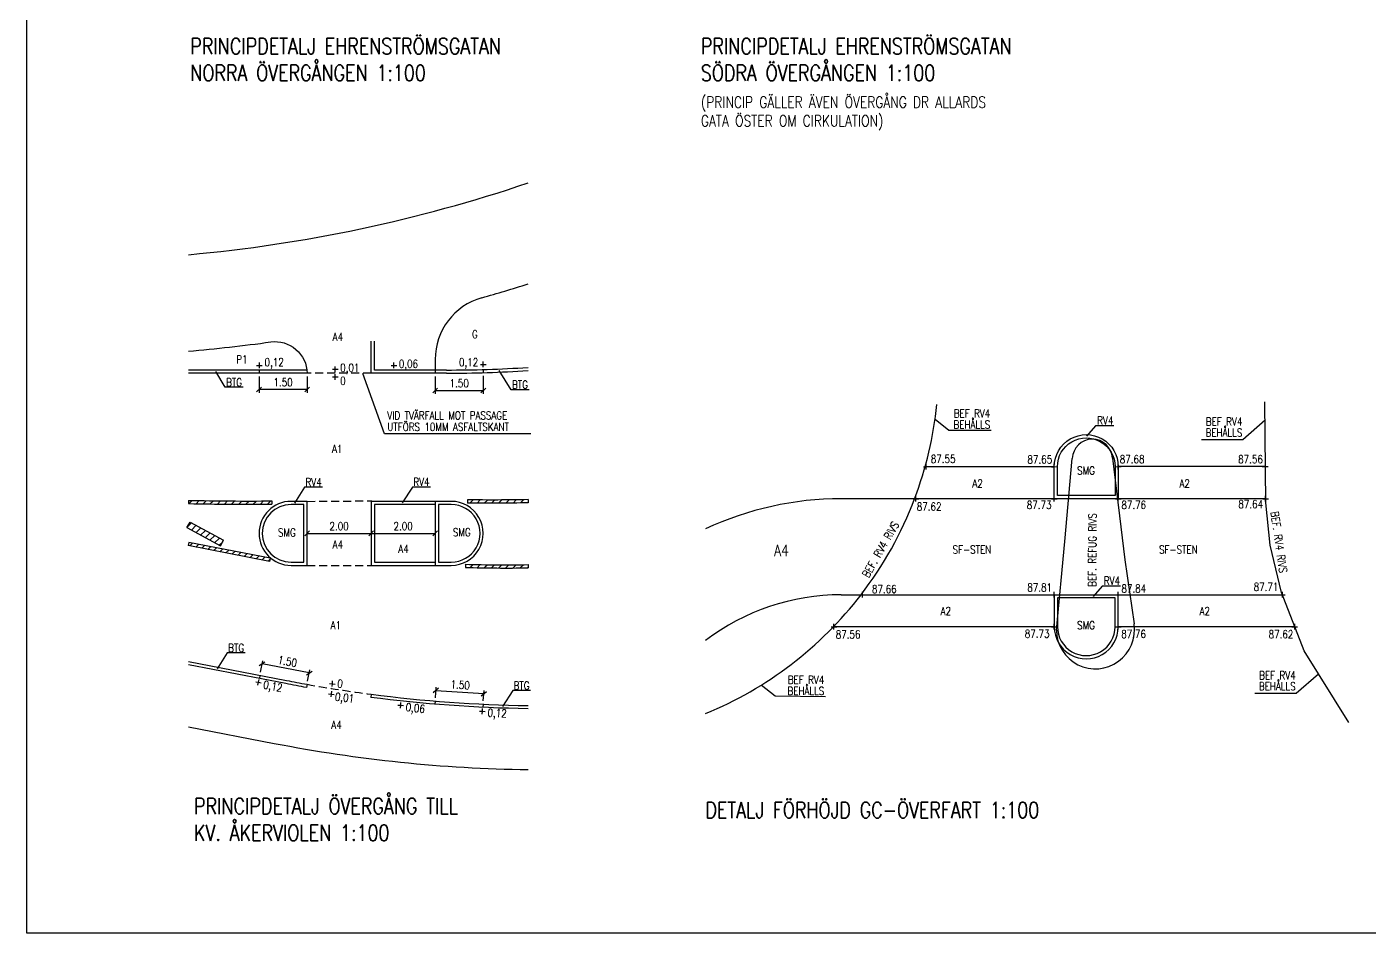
# Model space of a CAD drawing. Header units: metres. Extents: x 148130 to 148867, y 6395392 to 6395652.
# Drawn here: x 148725.12 to 148767.03, y 6395466.87 to 6395495.17 of the extents above; entities that cross this region are included whole.
import ezdxf

# ---------------------------------------------------------------- set-up
doc = ezdxf.new("R2010")
doc.units = ezdxf.units.M
doc.linetypes.add('DASHED', pattern=[0.75, 0.5, -0.25])
doc.layers.add('M-DETALJ', color=3, linetype='Continuous')
doc.layers.add('M-PLUSHÖJD-XXX', color=1, linetype='Continuous')
doc.layers.add('M-RUTA-500', color=7, linetype='Continuous', plot=False)
doc.styles.add('SIMPLEX8', font='simplex.shx', dxfattribs={"width": 0.8})
pattern_1 = [(45, (205.36539, 32.92396), (-0.1122532015134, 0.1122532015134), [])]

# ---------------------------------------------------------------- blocks, each defined once
blk = doc.blocks.new('PLUSHÖJD')
at = {"color": 0, "ltscale": 0.3}
for p, q in [((-0.175, 0), (0, 0)), ((0, 0), (0, 0.175)), ((0, -0.175), (0, 0)), ((0, 0), (0.175, 0))]:
    blk.add_line(p, q, dxfattribs=at)
at = {"color": 0, "style": 'SIMPLEX8', "width": 0.8}
blk.add_attdef('NIVÅ', (0.302, -0.244), '', height=0.5, dxfattribs=at)
blk = doc.blocks.new('_OBLIQUE')
at = {"color": 0, "linetype": 'ByBlock'}
blk.add_line((-0.5, -0.5), (0.5, 0.5), dxfattribs=at)

msp = doc.modelspace()

# ---------------------------------------------------------------- hatches: boundary and pattern name
at = {"layer": 'M-DETALJ'}
h = msp.add_hatch(dxfattribs=at)
h.set_pattern_fill('ANSI31', color=13, scale=0.05)
h.set_pattern_definition(pattern_1)
h.paths.add_polyline_path([(148732.768, 6395480.367, -0.007229), (148730.165, 6395480.384), (148730.163, 6395480.284, 0.007229), (148732.768, 6395480.267)])
h.paths.add_polyline_path([(148730.212, 6395479.708), (148730.116, 6395479.532), (148731.162, 6395478.961), (148731.258, 6395479.137)])
h.paths.add_polyline_path([(148730.173, 6395479.068), (148730.154, 6395478.97), (148732.697, 6395478.478), (148732.716, 6395478.576)])
h = msp.add_hatch(dxfattribs=at)
h.set_pattern_fill('ANSI31', color=13, scale=0.05)
h.set_pattern_definition(pattern_1)
h.paths.add_polyline_path([(148740.766, 6395480.408, -0.009895), (148738.874, 6395480.402), (148738.873, 6395480.302, 0.009895), (148740.769, 6395480.308)])
h.paths.add_polyline_path([(148740.767, 6395478.377, -0.010433), (148738.813, 6395478.389), (148738.81, 6395478.289, 0.010433), (148740.768, 6395478.277)])

# ---------------------------------------------------------------- linework, layer by layer
for p, q in [((148735.867, 6395484.354), (148735.867, 6395485.354)), ((148733.867, 6395484.354), (148730.164, 6395484.354)), ((148738.217, 6395484.354), (148735.867, 6395484.354)), ((148750.547, 6395477.436), (148757.2, 6395477.436)), ((148757.2, 6395477.436), (148759.2, 6395477.437)), ((148759.2, 6395477.437), (148764.328, 6395477.437))]:
    msp.add_line(p, q, dxfattribs=at)
at = {"layer": 'M-DETALJ', "color": 1}
for p, q in [((148735.967, 6395484.454), (148735.967, 6395485.354)), ((148733.86, 6395484.454), (148730.164, 6395484.454)), ((148732.367, 6395484.454), (148732.367, 6395484.354)), ((148732.367, 6395484.254), (148732.367, 6395483.746)), ((148733.867, 6395484.254), (148733.867, 6395483.746)), ((148738.217, 6395484.454), (148735.967, 6395484.454)), ((148737.867, 6395484.254), (148737.867, 6395483.716)), ((148739.367, 6395484.471), (148739.37, 6395484.371)), ((148739.37, 6395484.271), (148739.37, 6395483.716)), ((148733.867, 6395483.846), (148732.367, 6395483.846)), ((148737.867, 6395483.816), (148739.37, 6395483.816)), ((148730.116, 6395479.532), (148730.212, 6395479.708)), ((148731.162, 6395478.961), (148731.258, 6395479.137)), ((148733.867, 6395479.354), (148735.867, 6395479.354)), ((148735.867, 6395479.354), (148737.867, 6395479.354)), ((148732.412, 6395475.02), (148732.48, 6395475.375)), ((148732.393, 6395474.922), (148732.376, 6395474.823)), ((148733.934, 6395474.996), (148732.461, 6395475.277)), ((148733.885, 6395474.739), (148733.953, 6395475.094)), ((148733.867, 6395474.641), (148733.849, 6395474.542)), ((148737.873, 6395474.219), (148737.895, 6395474.548)), ((148735.867, 6395474.332), (148735.854, 6395474.233)), ((148737.867, 6395474.119), (148737.858, 6395474.019)), ((148737.888, 6395474.448), (148739.385, 6395474.35)), ((148739.37, 6395474.121), (148739.392, 6395474.45)), ((148739.364, 6395474.021), (148739.355, 6395473.922))]:
    msp.add_line(p, q, dxfattribs=at)
at = {"layer": 'M-DETALJ', "color": 1, "linetype": 'DASHED', "ltscale": 0.5}
for p, q in [((148735.867, 6395484.354), (148733.867, 6395484.354)), ((148733.867, 6395480.354), (148735.889, 6395480.369)), ((148733.867, 6395478.354), (148735.867, 6395478.354))]:
    msp.add_line(p, q, dxfattribs=at)
at = {"layer": 'M-DETALJ', "color": 1, "ltscale": 0.3}
for p, q in [((148753.114, 6395481.436), (148753.201, 6395481.436)), ((148753.201, 6395481.436), (148753.201, 6395481.524)), ((148753.201, 6395481.436), (148753.289, 6395481.437)), ((148753.201, 6395481.349), (148753.201, 6395481.436)), ((148757.113, 6395481.436), (148757.2, 6395481.436)), ((148757.2, 6395481.436), (148757.2, 6395481.524)), ((148757.2, 6395481.436), (148757.288, 6395481.437)), ((148757.201, 6395481.349), (148757.2, 6395481.436)), ((148759.113, 6395481.436), (148759.2, 6395481.437)), ((148759.2, 6395481.437), (148759.2, 6395481.524)), ((148759.2, 6395481.349), (148759.2, 6395481.437)), ((148759.2, 6395481.437), (148759.288, 6395481.437)), ((148763.708, 6395481.436), (148763.795, 6395481.437)), ((148763.795, 6395481.437), (148763.795, 6395481.524)), ((148763.795, 6395481.349), (148763.795, 6395481.437)), ((148763.795, 6395481.437), (148763.883, 6395481.437)), ((148752.794, 6395480.436), (148752.882, 6395480.436)), ((148752.882, 6395480.436), (148752.882, 6395480.524)), ((148752.882, 6395480.436), (148752.969, 6395480.437)), ((148752.882, 6395480.349), (148752.882, 6395480.436)), ((148757.113, 6395480.436), (148757.2, 6395480.436)), ((148757.201, 6395480.349), (148757.2, 6395480.436)), ((148759.113, 6395480.436), (148759.2, 6395480.437)), ((148759.2, 6395480.437), (148759.2, 6395480.524)), ((148759.2, 6395480.349), (148759.2, 6395480.437)), ((148759.2, 6395480.437), (148759.288, 6395480.437)), ((148763.716, 6395480.436), (148763.803, 6395480.437)), ((148763.803, 6395480.437), (148763.803, 6395480.524)), ((148763.803, 6395480.349), (148763.803, 6395480.437)), ((148763.803, 6395480.437), (148763.891, 6395480.437)), ((148751.125, 6395477.436), (148751.212, 6395477.436)), ((148751.212, 6395477.436), (148751.212, 6395477.524)), ((148751.212, 6395477.349), (148751.212, 6395477.436)), ((148751.212, 6395477.436), (148751.3, 6395477.436)), ((148757.113, 6395477.436), (148757.2, 6395477.436)), ((148757.2, 6395477.436), (148757.2, 6395477.524)), ((148757.2, 6395477.436), (148757.288, 6395477.437)), ((148757.2, 6395477.349), (148757.2, 6395477.436)), ((148759.113, 6395477.436), (148759.2, 6395477.437)), ((148759.2, 6395477.437), (148759.2, 6395477.524)), ((148759.2, 6395477.349), (148759.2, 6395477.437)), ((148759.2, 6395477.437), (148759.288, 6395477.437)), ((148764.241, 6395477.436), (148764.328, 6395477.437)), ((148764.328, 6395477.437), (148764.328, 6395477.524)), ((148764.328, 6395477.349), (148764.328, 6395477.437)), ((148764.328, 6395477.437), (148764.416, 6395477.437)), ((148750.231, 6395476.436), (148750.318, 6395476.436)), ((148750.318, 6395476.436), (148750.318, 6395476.524)), ((148750.318, 6395476.349), (148750.318, 6395476.436)), ((148750.318, 6395476.436), (148750.406, 6395476.436)), ((148757.113, 6395476.436), (148757.2, 6395476.436)), ((148757.2, 6395476.436), (148757.2, 6395476.524)), ((148757.2, 6395476.436), (148757.288, 6395476.437)), ((148757.2, 6395476.349), (148757.2, 6395476.436)), ((148759.113, 6395476.436), (148759.2, 6395476.437)), ((148759.2, 6395476.437), (148759.2, 6395476.524)), ((148759.2, 6395476.349), (148759.2, 6395476.437)), ((148759.2, 6395476.437), (148759.288, 6395476.437)), ((148764.625, 6395476.437), (148764.713, 6395476.437)), ((148764.713, 6395476.437), (148764.712, 6395476.524)), ((148764.713, 6395476.349), (148764.713, 6395476.437)), ((148764.713, 6395476.437), (148764.8, 6395476.437))]:
    msp.add_line(p, q, dxfattribs=at)
at = {"layer": 'M-DETALJ', "color": 3}
msp.add_line((148763.803, 6395480.437), (148750.547, 6395480.436), dxfattribs=at)
at = {"layer": 'M-DETALJ', "ltscale": 0.3}
for q in [(148757.2, 6395480.524), (148757.288, 6395480.437)]:
    msp.add_line((148757.2, 6395480.436), q, dxfattribs=at)
at = {"layer": 'M-DETALJ', "color": 3, "flags": 128}
msp.add_lwpolyline([(148730.164, 6395488.056, 0.059109), (148740.768, 6395490.298)], format="xyb", dxfattribs=at)
at = {"layer": 'M-DETALJ', "color": 1, "flags": 128}
for points in [[(148739.323, 6395486.71, 0.00769), (148740.768, 6395487.142, 0.00769)], [(148730.164, 6395485.044, 0.013174), (148732.73, 6395485.331, -0.450856), (148733.867, 6395484.354)], [(148730.165, 6395480.384, 0.007229), (148732.768, 6395480.367, 0.007229)], [(148740.766, 6395480.408, -0.009895), (148738.874, 6395480.402, -0.009895)], [(148730.163, 6395480.284, 0.007229), (148732.768, 6395480.267, 0.007229)], [(148740.769, 6395480.308, -0.009895), (148738.873, 6395480.302, -0.009895)], [(148738.81, 6395478.289, 0.010433), (148740.768, 6395478.277, 0.010433)], [(148738.813, 6395478.389, 0.010433), (148740.767, 6395478.377, 0.010433)], [(148733.849, 6395474.542, -0.003811), (148733.203, 6395474.662), (148730.164, 6395475.253)], [(148740.768, 6395473.877, -0.028601), (148735.854, 6395474.233)]]:
    msp.add_lwpolyline(points, format="xyb", dxfattribs=at)
for points in [[(148737.867, 6395484.786), (148737.867, 6395484.454)], [(148731.869, 6395483.914), (148731.308, 6395483.914), (148731.02, 6395484.406)], [(148740.85, 6395482.459), (148736.28, 6395482.459), (148735.607, 6395484.351)], [(148737.867, 6395484.454), (148737.867, 6395484.354)], [(148740.8, 6395483.841), (148740.239, 6395483.841), (148739.862, 6395484.441)], [(148759.06, 6395482.713), (148758.487, 6395482.713), (148758.21, 6395482.386)], [(148734.35, 6395480.795), (148733.79, 6395480.795), (148733.473, 6395480.298)], [(148737.718, 6395480.801), (148737.157, 6395480.801), (148736.841, 6395480.304)], [(148730.165, 6395480.384), (148730.163, 6395480.284)], [(148732.768, 6395480.367), (148732.768, 6395480.267)], [(148738.874, 6395480.402), (148738.873, 6395480.302)], [(148740.766, 6395480.408), (148740.769, 6395480.308)], [(148737.867, 6395480.254), (148735.967, 6395480.254), (148735.967, 6395478.454), (148737.867, 6395478.454)], [(148730.116, 6395479.532), (148731.162, 6395478.961)], [(148730.212, 6395479.708), (148731.258, 6395479.137)], [(148730.173, 6395479.068), (148730.154, 6395478.97)], [(148732.697, 6395478.478), (148730.154, 6395478.97)], [(148732.716, 6395478.576), (148730.173, 6395479.068)], [(148732.716, 6395478.576), (148732.697, 6395478.478)], [(148738.813, 6395478.389), (148738.81, 6395478.289)], [(148740.767, 6395478.377), (148740.768, 6395478.277)], [(148759.271, 6395477.708), (148758.698, 6395477.708), (148758.42, 6395477.381)], [(148731.935, 6395475.622), (148731.374, 6395475.622), (148731.058, 6395475.125)], [(148740.848, 6395474.445), (148740.288, 6395474.445), (148739.971, 6395473.949)]]:
    msp.add_lwpolyline(points, dxfattribs=at)
at = {"layer": 'M-DETALJ', "flags": 128}
for points in [[(148738.217, 6395484.354, 0.015955), (148740.768, 6395484.436, 0.015955)], [(148733.867, 6395478.354), (148733.867, 6395480.354), (148733.367, 6395480.354, 1), (148733.367, 6395478.354), (148733.867, 6395478.354)], [(148738.367, 6395478.354, 1.000015), (148738.367, 6395480.354), (148737.867, 6395480.354), (148737.867, 6395478.354), (148738.367, 6395478.354)], [(148757.2, 6395477.436), (148757.2, 6395476.437, 1.000051), (148759.2, 6395476.437), (148759.2, 6395477.437)]]:
    msp.add_lwpolyline(points, format="xyb", dxfattribs=at)
at = {"layer": 'M-DETALJ', "color": 13, "flags": 128}
for points in [[(148766.405, 6395473.45), (148765.001, 6395475.685), (148764.299, 6395477.512), (148763.939, 6395478.985), (148763.804, 6395480.312), (148763.779, 6395483.46)], [(148757.266, 6395476.328), (148757.529, 6395479.096), (148757.764, 6395481.691)], [(148759.015, 6395481.702), (148759.409, 6395478.527), (148759.695, 6395476.53)]]:
    msp.add_lwpolyline(points, dxfattribs=at)
at = {"layer": 'M-DETALJ', "color": 1}
for points in [[(148755.235, 6395482.564), (148753.912, 6395482.564), (148753.479, 6395482.909)], [(148761.797, 6395482.287), (148763.088, 6395482.287), (148763.783, 6395482.894)], [(148763.463, 6395474.365), (148764.754, 6395474.365), (148765.449, 6395474.972)], [(148750.052, 6395474.246), (148748.481, 6395474.269), (148748.048, 6395474.614)]]:
    msp.add_lwpolyline(points, dxfattribs=at)
at = {"layer": 'M-DETALJ', "flags": 128}
msp.add_lwpolyline([(148757.2, 6395480.436), (148757.2, 6395481.436, -1.000051), (148759.2, 6395481.437), (148759.2, 6395480.437)], format="xyb", close=True, dxfattribs=at)
at = {"layer": 'M-DETALJ', "color": 1, "flags": 128}
for points in [[(148757.3, 6395480.536), (148757.3, 6395481.436, -1.000054), (148759.1, 6395481.437), (148759.1, 6395480.537)], [(148733.767, 6395478.454), (148733.767, 6395480.254), (148733.367, 6395480.254, 1), (148733.367, 6395478.454)], [(148738.367, 6395478.454, 1.000005), (148738.367, 6395480.254), (148737.967, 6395480.254), (148737.967, 6395478.454)], [(148757.3, 6395477.336), (148757.3, 6395476.437, 1.000048), (148759.1, 6395476.437), (148759.1, 6395477.337)]]:
    msp.add_lwpolyline(points, format="xyb", close=True, dxfattribs=at)
at = {"layer": 'M-DETALJ', "flags": 128}
for points in [[(148757.2, 6395481.436), (148753.201, 6395481.436)], [(148763.795, 6395481.437), (148759.2, 6395481.437)], [(148737.867, 6395480.354), (148735.867, 6395480.354), (148735.867, 6395478.354), (148737.867, 6395478.354)], [(148757.2, 6395476.436), (148750.318, 6395476.436)], [(148764.713, 6395476.437), (148759.2, 6395476.437)], [(148730.164, 6395475.355), (148733.222, 6395474.761)], [(148730.164, 6395473.317), (148732.841, 6395472.797)]]:
    msp.add_lwpolyline(points, dxfattribs=at)
at = {"layer": 'M-DETALJ', "color": 1}
for centre, radius, start, end in [((148739.867, 6395484.786), 2, 105.7599, 180), ((148738.216, 6395524.354), 39.9, 270.0009, 273.6664)]:
    msp.add_arc(centre, radius, start, end, dxfattribs=at)
at = {"layer": 'M-DETALJ', "color": 13}
for centre, radius, start, end in [((148741.866, 6395484.587), 11.733, 339.2842, 354.0804), ((148758.39, 6395481.667), 0.626, 3.2094, 177.8043), ((148741.866, 6395484.587), 11.733, 322.4526, 339.2842), ((148741.866, 6395484.587), 11.733, 292.2655, 322.4526), ((148758.487, 6395476.346), 1.221, 180.843, 8.66)]:
    msp.add_arc(centre, radius, start, end, dxfattribs=at)
at = {"layer": 'M-DETALJ'}
for centre, radius, start, end in [((148750.547, 6395470.436), 10, 90.0017, 115.0577), ((148750.547, 6395470.436), 7, 90.0017, 127.232), ((148741.419, 6395516.972), 43, 259.0103, 259.8837), ((148741.419, 6395516.972), 43, 262.5804, 269.1313), ((148741.419, 6395516.972), 45, 259.0103, 269.1699)]:
    msp.add_arc(centre, radius, start, end, dxfattribs=at)
at = {"layer": 'M-DETALJ', "color": 1, "linetype": 'DASHED', "ltscale": 0.5}
msp.add_arc((148741.419, 6395516.972), 43, 259.8837, 262.5804, dxfattribs=at)
at = {"layer": 'M-RUTA-500'}
for points in [[(148725.115, 6395478.068), (148725.115, 6395521.271), (148802.215, 6395521.271), (148802.215, 6395478.068)], [(148784.215, 6395478.068), (148784.215, 6395466.871), (148725.115, 6395466.871), (148725.115, 6395478.068)]]:
    msp.add_lwpolyline(points, dxfattribs=at)

# ---------------------------------------------------------------- block references
at = {"layer": 'M-DETALJ', "color": 1, "xscale": 0.15, "yscale": 0.15, "zscale": 0.15}
for p, rotation in [((148732.367, 6395483.846), 180), ((148737.867, 6395483.816), 180), ((148733.867, 6395479.354), 180.0004367585809), ((148735.867, 6395479.354), 0.0004367585808978588), ((148735.867, 6395479.354), 180), ((148732.461, 6395475.277), 169.2012960448029), ((148733.934, 6395474.996), 349.2012960448029), ((148737.888, 6395474.448), 176.2601647878581), ((148739.385, 6395474.35), 356.2601647878581)]:
    msp.add_blockref('_OBLIQUE', p, dxfattribs=dict(at, rotation=rotation))
for p in [(148733.867, 6395483.846), (148739.37, 6395483.816), (148737.867, 6395479.354)]:
    msp.add_blockref('_OBLIQUE', p, dxfattribs=at)
at = {"layer": 'M-PLUSHÖJD-XXX'}
ref = msp.add_blockref('PLUSHÖJD', (148732.376, 6395484.6), dxfattribs=dict(at, xscale=0.4999999999999997, yscale=0.4999999999999997, zscale=0.4999999999999997))
ref.add_attrib('NIVÅ', '0,12', (148732.539, 6395484.573), dxfattribs={"layer": '0', "height": 0.25, "rotation": 360, "style": 'SIMPLEX8', "width": 0.8})
ref = msp.add_blockref('PLUSHÖJD', (148734.747, 6395484.477), dxfattribs=dict(at, xscale=0.5, yscale=0.5, zscale=0.5))
ref.add_attrib('NIVÅ', '0,01', (148734.902, 6395484.401), dxfattribs={"layer": '0', "height": 0.25, "rotation": 360, "style": 'SIMPLEX8', "width": 0.8})
ref = msp.add_blockref('PLUSHÖJD', (148736.579, 6395484.598), dxfattribs=dict(at, xscale=0.5, yscale=0.5, zscale=0.5))
ref.add_attrib('NIVÅ', '0,06', (148736.733, 6395484.522), dxfattribs={"layer": '0', "height": 0.25, "rotation": 360, "style": 'SIMPLEX8', "width": 0.8})
ref = msp.add_blockref('PLUSHÖJD', (148739.367, 6395484.629), dxfattribs=dict(at, xscale=0.4999999999999997, yscale=0.4999999999999997, zscale=0.4999999999999997))
ref.add_attrib('NIVÅ', '0,12', (148738.611, 6395484.572), dxfattribs={"layer": '0', "height": 0.25, "rotation": 360, "style": 'SIMPLEX8', "width": 0.8})
ref = msp.add_blockref('PLUSHÖJD', (148734.747, 6395484.24), dxfattribs=dict(at, xscale=0.5, yscale=0.5, zscale=0.5))
ref.add_attrib('NIVÅ', '0', (148734.902, 6395483.992), dxfattribs={"layer": '0', "height": 0.25, "rotation": 360, "style": 'SIMPLEX8', "width": 0.8})
ref = msp.add_blockref('PLUSHÖJD', (148732.35, 6395474.703), dxfattribs=dict(at, xscale=0.4999999999999994, yscale=0.4999999999999994, zscale=0.4999999999999994, rotation=348.9430878933588))
ref.add_attrib('NIVÅ', '0,12', (148732.479, 6395474.515), dxfattribs={"layer": '0', "height": 0.25, "rotation": 348.9431, "style": 'SIMPLEX8', "width": 0.8})
ref = msp.add_blockref('PLUSHÖJD', (148734.656, 6395474.658), dxfattribs=dict(at, xscale=0.5, yscale=0.5, zscale=0.5, rotation=353.7264028666538))
ref.add_attrib('NIVÅ', '0', (148734.799, 6395474.547), dxfattribs={"layer": '0', "height": 0.25, "rotation": 353.7264, "style": 'SIMPLEX8', "width": 0.8})
ref = msp.add_blockref('PLUSHÖJD', (148734.625, 6395474.336), dxfattribs=dict(at, xscale=0.5, yscale=0.5, zscale=0.5, rotation=353.7264028666538))
ref.add_attrib('NIVÅ', '0,01', (148734.726, 6395474.134), dxfattribs={"layer": '0', "height": 0.25, "rotation": 353.7264, "style": 'SIMPLEX8', "width": 0.8})
ref = msp.add_blockref('PLUSHÖJD', (148736.79, 6395473.985), dxfattribs=dict(at, xscale=0.4999999999999999, yscale=0.4999999999999999, zscale=0.4999999999999999, rotation=353.8173325077089))
ref.add_attrib('NIVÅ', '0,06', (148736.935, 6395473.809), dxfattribs={"layer": '0', "height": 0.25, "rotation": 353.8173, "style": 'SIMPLEX8', "width": 0.8})
ref = msp.add_blockref('PLUSHÖJD', (148739.342, 6395473.8), dxfattribs=dict(at, xscale=0.4999999999999993, yscale=0.4999999999999993, zscale=0.4999999999999993, rotation=357.1329133249631))
ref.add_attrib('NIVÅ', '0,12', (148739.497, 6395473.633), dxfattribs={"layer": '0', "height": 0.25, "rotation": 357.1329, "style": 'SIMPLEX8', "width": 0.8})

# ---------------------------------------------------------------- texts
at = {"layer": 'M-DETALJ', "color": 1, "style": 'SIMPLEX8', "width": 0.8}
for s, p in [('A4', (148734.664, 6395485.367)), ('G', (148739.017, 6395485.448)), ('P1', (148731.656, 6395484.66)), ('BTG', (148731.337, 6395483.946)), ('BTG', (148740.267, 6395483.873)), ('VID TVÄRFALL MOT PASSAGE', (148736.373, 6395482.913)), ('UTFÖRS 10MM ASFALTSKANT', (148736.373, 6395482.552)), ('RV4', (148758.541, 6395482.756)), ('A1', (148734.645, 6395481.867)), ('SMG', (148757.914, 6395481.189)), ('RV4', (148733.818, 6395480.827)), ('RV4', (148737.186, 6395480.833)), ('A2', (148754.643, 6395480.785)), ('A2', (148761.109, 6395480.785)), ('SMG', (148732.957, 6395479.256)), ('SMG', (148738.419, 6395479.264)), ('A4', (148734.664, 6395478.886)), ('A4', (148736.716, 6395478.744)), ('SF-STEN', (148754.025, 6395478.722)), ('SF-STEN', (148760.472, 6395478.722)), ('RV4', (148758.751, 6395477.752)), ('A2', (148753.652, 6395476.802)), ('A2', (148761.74, 6395476.802)), ('A1', (148734.601, 6395476.361)), ('SMG', (148757.914, 6395476.361)), ('BTG', (148731.403, 6395475.654)), ('BTG', (148740.316, 6395474.477)), ('A4', (148734.623, 6395473.252))]:
    msp.add_text(s, height=0.25, dxfattribs=at).set_placement(p)
at = {"layer": 'M-DETALJ', "color": 1, "ltscale": 0.3, "style": 'SIMPLEX8', "width": 0.8}
for s, p in [('87.55', (148753.347, 6395481.551)), ('87.65', (148756.364, 6395481.537)), ('87.68', (148759.247, 6395481.544)), ('87.56', (148762.945, 6395481.541)), ('87.73', (148756.344, 6395480.115)), ('87.76', (148759.297, 6395480.116)), ('87.64', (148762.949, 6395480.142)), ('87.62', (148752.908, 6395480.063)), ('87.66', (148751.507, 6395477.489)), ('87.81', (148756.359, 6395477.537)), ('87.84', (148759.3, 6395477.503)), ('87.71', (148763.428, 6395477.559)), ('87.56', (148750.377, 6395476.071)), ('87.73', (148756.281, 6395476.095)), ('87.76', (148759.293, 6395476.086)), ('87.62', (148763.895, 6395476.077))]:
    msp.add_text(s, height=0.25, rotation=0.1354, dxfattribs=at).set_placement(p)
at = {"layer": 'M-DETALJ', "color": 1, "style": 'SIMPLEX8', "width": 0.8}
for s, rotation, p in [('BEF. REFUG RIVS', 89.9011, (148758.513, 6395477.686)), ('BEF. RV4 RIVS', 278.272, (148763.955, 6395480.022)), ('BEF. RV4 RIVS', 60.1057, (148751.403, 6395477.95))]:
    msp.add_text(s, height=0.25, rotation=rotation, dxfattribs=at).set_placement(p)
at = {"layer": 'M-DETALJ', "style": 'SIMPLEX8', "width": 0.8}
msp.add_text('A4', height=0.35, dxfattribs=at).set_placement((148748.454, 6395478.646))
at = {"layer": 'M-DETALJ', "color": 7, "style": 'SIMPLEX8', "width": 0.8}
msp.add_text('DETALJ FÖRHÖJD GC-ÖVERFART 1:100', height=0.5, dxfattribs=at).set_placement((148746.308, 6395470.465))
at = {"layer": 'M-DETALJ', "color": 7, "char_height": 0.5, "width": 19.80952, "attachment_point": 1, "style": 'SIMPLEX8'}
for s, insert in [('PRINCIPDETALJ EHRENSTRÖMSGATAN\\PNORRA ÖVERGÅNGEN 1:100', (148730.22, 6395494.815)), ('PRINCIPDETALJ EHRENSTRÖMSGATAN\\PSÖDRA ÖVERGÅNGEN 1:100', (148746.165, 6395494.815)), ('PRINCIPDETALJ ÖVERGÅNG TILL\\PKV. ÅKERVIOLEN 1:100', (148730.336, 6395471.089))]:
    msp.add_mtext(s, dxfattribs=dict(at, insert=insert))
at = {"layer": 'M-DETALJ', "color": 3, "insert": (148746.165, 6395492.994), "char_height": 0.35, "width": 17.26667, "attachment_point": 1, "style": 'SIMPLEX8'}
msp.add_mtext('(PRINCIP GÄLLER ÄVEN ÖVERGÅNG DR ALLARDS\\PGATA ÖSTER OM CIRKULATION)', dxfattribs=at)
at = {"layer": 'M-DETALJ', "color": 1, "char_height": 0.25, "style": 'SIMPLEX8'}
for s, insert, attachment_point in [('\\A1;1.50', (148733.117, 6395484.071), 5), ('\\A1;1.50', (148738.618, 6395484.041), 5), ('BEHÅLLS', (148755.202, 6395482.625), 9), ('BEF RV4', (148755.202, 6395482.975), 9), ('BEF RV4', (148763.075, 6395482.718), 9), ('BEHÅLLS', (148763.075, 6395482.376), 9), ('\\A1;2.00', (148736.867, 6395479.579), 5), ('BEF RV4', (148750.019, 6395474.657), 9), ('BEF RV4', (148764.741, 6395474.796), 9), ('BEHÅLLS', (148750.019, 6395474.307), 9), ('BEHÅLLS', (148764.741, 6395474.454), 9)]:
    msp.add_mtext(s, dxfattribs=dict(at, insert=insert, attachment_point=attachment_point))
at = {"layer": 'M-DETALJ', "color": 1, "char_height": 0.25, "attachment_point": 5, "style": 'SIMPLEX8'}
for s, insert, rotation in [('\\A1;2.00', (148734.867, 6395479.579), 0.0004), ('\\A1;1.50', (148733.254, 6395475.355), 349.2013), ('\\A1;1.50', (148738.651, 6395474.623), 356.2602)]:
    msp.add_mtext(s, dxfattribs=dict(at, insert=insert, rotation=rotation))

doc.saveas('drawing.dxf')
